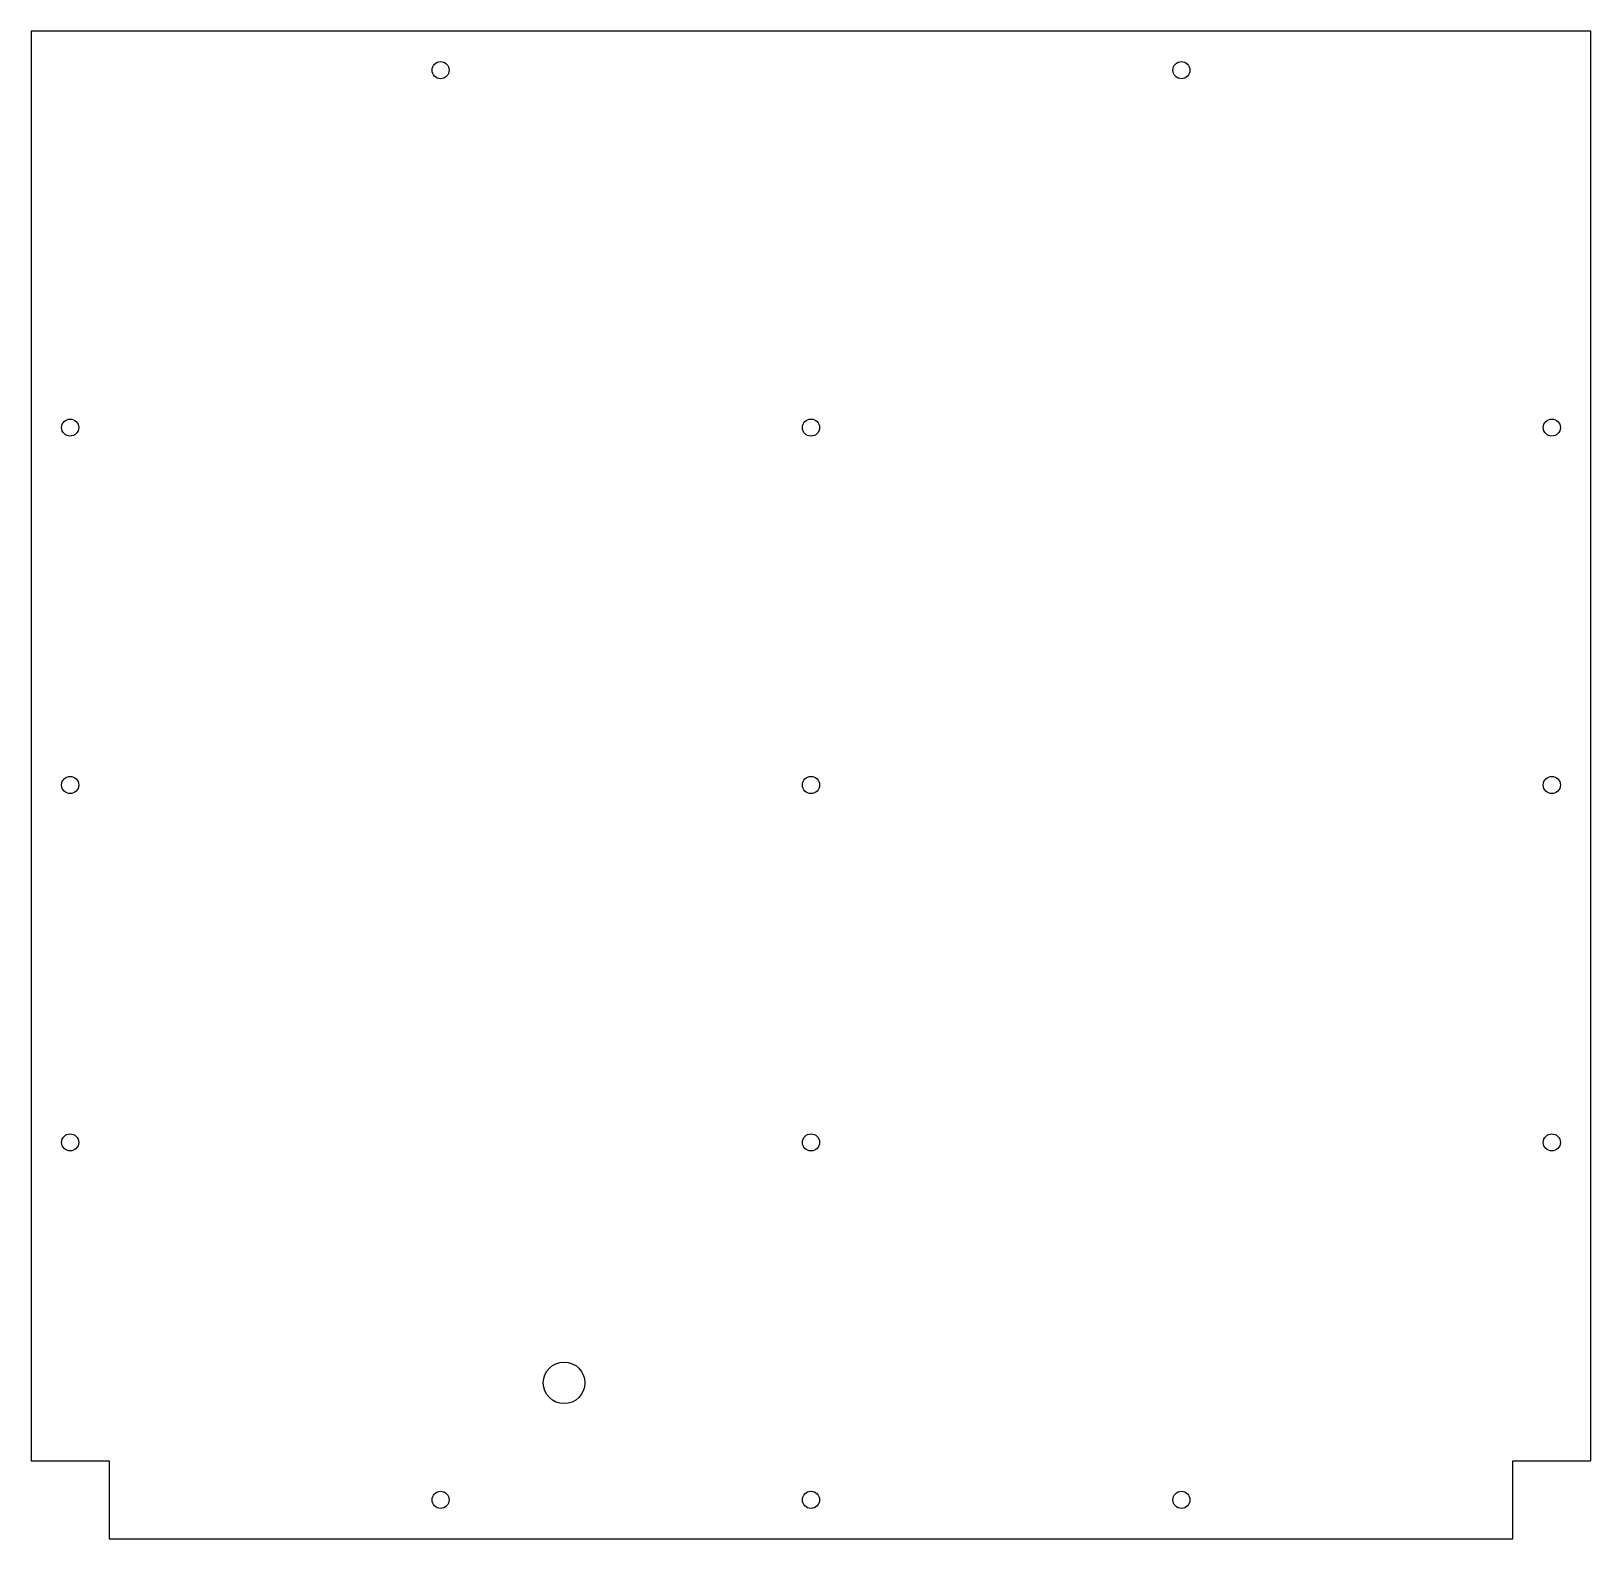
# Model space of a CAD drawing. Header units: millimetres. Extents: x -300 to 300, y -290 to 290.
import ezdxf

# ---------------------------------------------------------------- set-up
doc = ezdxf.new("R2010")
doc.units = ezdxf.units.MM
doc.layers.add('CUTOUTS', color=1, linetype='CONTINUOUS')
doc.layers.add('PERIMETER', color=5, linetype='CONTINUOUS')

msp = doc.modelspace()

# ---------------------------------------------------------------- linework, layer by layer
at = {"layer": 'CUTOUTS'}
for centre, radius in [((-142.5, 275), 3.3), ((142.5, 275), 3.3), ((-285, 137.5), 3.3), ((0, 137.5), 3.3), ((285, 137.5), 3.3), ((-285, 0), 3.3), ((0, 0), 3.3), ((285, 0), 3.3), ((-285, -137.5), 3.3), ((0, -137.5), 3.3), ((285, -137.5), 3.3), ((-95, -230), 8), ((-142.5, -275), 3.3), ((0, -275), 3.3), ((142.5, -275), 3.3)]:
    msp.add_circle(centre, radius, dxfattribs=at)
at = {"layer": 'PERIMETER'}
for p, q in [((300, 290), (-300, 290)), ((-300, 290), (-300, -260)), ((300, -260), (300, 290)), ((-300, -260), (-270, -260)), ((-270, -260), (-270, -290)), ((270, -260), (300, -260)), ((270, -290), (270, -260)), ((-270, -290), (270, -290))]:
    msp.add_line(p, q, dxfattribs=at)

doc.saveas('drawing.dxf')
